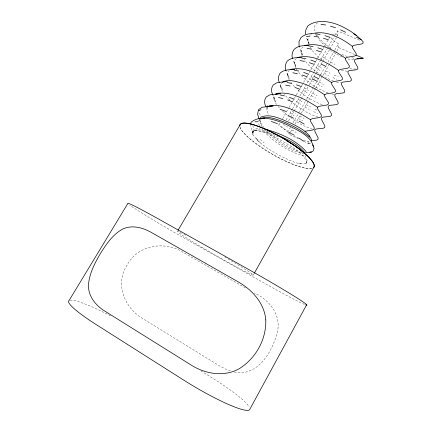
<?xml version="1.0" encoding="UTF-8"?>
<svg xmlns="http://www.w3.org/2000/svg" width="432" height="432" viewBox="0 0 432 432"><rect width="100%" height="100%" fill="white"/><g stroke="black" fill="none" stroke-linecap="round" stroke-linejoin="round"><path stroke-width="0.32" stroke-dasharray="2.16 1.62" d="M306.774 162.799L306.779 161.266C301.045 151.011 289.537 145.654 279.941 139.622C272.835 135.95 265.54 132.284 257.596 130.853C255.917 130.918 253.816 130.41 252.639 131.971L252.893 134.654C259.848 144.693 271.085 150.644 281.491 156.481C289.127 159.689 297.221 164.954 305.802 163.771L306.774 162.799L305.802 163.771M268.051 131.614L265.075 130.718L259.195 129.778L255.042 130.156L252.914 131.83L252.893 134.654L252.85 130.799L254.497 128.774L258.26 128.05L260.14 128.261M308.594 43.708L307.697 40.689L307.805 39.226L309.107 43.6M267.095 107.525L266.863 110.705L268.774 114.842M302.13 55.712L301.001 52.175L301.109 50.701L302.681 55.577L299.268 47.245M267.143 107.195L266.992 109.172L265.756 106.229M295.65 67.759L294.262 63.731L294.376 62.246L296.028 67.009L292.874 59.816M289.143 79.85L287.474 75.362L287.593 73.861L289.332 78.505L286.162 71.307M282.398 91.444L280.649 87.07L280.773 85.558L282.593 90.083L279.401 82.874M276.723 104.555L275.605 103.102L273.775 98.852L273.904 97.324L275.81 101.731L272.603 94.511M306.779 161.266L306.628 162.961L307.147 160.553L304.749 154.84L303.502 155.612C287.291 151.729 272.781 141.178 261.679 128.963M273.775 98.852L274.099 95.526M280.649 87.07L281.054 83.608L282.377 82.485M287.474 75.362L287.966 71.766L289.327 70.578M294.262 63.731L294.835 60.005L296.698 58.32M301.001 52.175L301.66 48.314L303.566 46.543M307.697 40.689L308.329 37.271M253.249 275.054L253.913 273.883M290.569 127.159L288.225 131.247A8.975 2.3 29.9 0 1 280.427 125.863A8.975 2.3 29.9 0 1 280.924 123.233M292.918 123.071L306.331 99.711M306.666 99.128L313.378 87.448M313.713 86.859L317.066 81.022M317.401 80.438L318.74 78.1M319.075 77.517L320.42 75.184M320.755 74.596L325.782 65.837M326.122 65.254L334.503 50.652M334.838 50.069L338.526 43.648A8.759 3.613 29.9 0 1 330.415 36.164M298.674 138.85L289.213 134.266L290.218 132.511M290.552 131.927L292.567 128.417M294.916 124.324L300.953 113.794M301.288 113.211L315.382 88.641M315.716 88.058L322.423 76.356M322.763 75.773L329.47 64.076M329.805 63.488L336.517 51.791M336.852 51.203L338.866 47.693L338.526 43.648M286.103 119.939L292.145 109.458M292.48 108.88L298.523 98.399M299.867 96.066L313.632 72.198M313.967 71.615L320.679 59.967M321.014 59.384L334.784 35.516M335.119 34.933L337.468 30.856L360.677 40.711M288.511 120.879L290.191 117.968M290.525 117.385L293.879 111.559M294.214 110.975L300.926 99.322M301.261 98.739L311.996 80.093M312.331 79.51L313.675 77.182M314.01 76.599L315.355 74.266M315.689 73.683L320.722 64.946M321.057 64.363L322.396 62.03M322.731 61.452L329.443 49.799M329.778 49.216L337.829 35.23L337.468 30.856M282.614 118.627L288.695 108.108M289.03 107.525L292.41 101.682M292.745 101.099L294.095 98.761M294.435 98.172L301.185 86.486M301.525 85.903L303.21 82.982M303.55 82.399L306.925 76.55M307.265 75.967L310.3 70.708M310.64 70.124L314.015 64.282M314.356 63.698L315.706 61.36M316.04 60.777L317.056 59.022M317.39 58.439L321.106 52.007M321.446 51.424L322.796 49.086M323.131 48.503L329.886 36.817M309.695 35.505L310.538 34.706M258.557 120.825L259.378 120.047M317.671 22.68L315.014 25.121L314.356 29.279L315.257 31.585M253.46 131.225L255.042 130.156M303.399 140.26L308.048 141.685L309.528 140.848M303.998 141.426L308.14 143.435L310.959 142.463M252.639 131.971L252.914 131.83M355.811 68.969L352.458 69.104L349.283 68.402M308.372 143.408L311.029 143.338L309.749 143.116M254.561 130.853C263.023 130.318 271.091 133.753 278.721 137.009M304.128 153.895C288.981 151.092 275.762 140.816 264.929 130.259M353.797 59.864L349.396 59.389L346.939 58.606M234.203 372.033C257.099 377.109 271.928 352.458 276.939 333.563C282.263 316.078 269.644 299.765 254.237 292.923M347.301 71.307L341.118 70.108M351.767 57.802L355.007 58.304M336.458 82.134L340.767 82.82M331.754 93.955L334.19 94.408M317.936 117.077C308.669 114.161 300.267 108.842 292.777 102.719M312.444 129.13C304.787 126.986 297.929 122.683 291.373 118.287M298.955 163.231L301.811 164.02M301.774 152.491C288.803 148.252 277.128 140.276 267.208 131.009M347.377 56.538L341.431 54.281M230.461 370.877L226.147 369.382L219.073 365.639L143.975 319.351C124.891 308.848 114.35 284.321 127.192 264.886C137.846 244.939 164.77 240.57 183.076 252.347L246.656 288.603M333.423 81.059L325.393 77.474M328.12 92.939C316.634 88.717 305.888 81.578 298.301 71.912M322.159 104.695C312.8 101.304 304.241 95.796 296.914 89.1M334.228 75.249L338.321 76.869M332.878 77.614L336.971 79.245M338.866 47.693L354.704 54.545M314.852 109.21L317.747 110.479M313.481 111.613L317.531 113.405M298.674 138.143L294.743 136.08M342.047 56.846L336.582 54.211L330.491 50.306M330.723 62.1L335.016 64.438M325.685 70.88L329.978 73.24M324.34 73.224L328.633 75.589M319.275 82.058L323.568 84.451M317.92 84.418L322.213 86.816M312.822 93.312L317.12 95.726M311.461 95.688L315.754 98.107M306.331 104.63L310.63 107.077M304.96 107.017L309.258 109.474M299.797 116.019L304.096 118.498M298.42 118.422L302.719 120.906M291.838 129.902L296.136 132.413M200.853 370.813L212.225 377.919A58.73 8.359 30.5 0 1 249.156 406.841M331.139 48.676L324.022 43.373L318.173 37.098M321.505 75.2C314.912 71.053 308.513 66.08 304.225 59.486M288.079 132.084L277.862 124.6M283.37 124.227L287.55 127.154M296.546 101.385L300.688 104.306M291.881 110.738L295.52 113.292M289.98 112.774L294.138 115.695M303.07 90.067L307.201 92.988M297.918 98.998L302.06 101.92M310.916 76.464L315.025 79.38M309.555 78.824L313.67 81.74M304.436 87.696L308.561 90.617M317.353 65.302L321.446 68.213M316.003 67.646L320.096 70.556M322.407 56.533L326.489 59.449M328.136 47.234L329.216 48.017M287.167 115.052L282.663 111.17M322.002 59.859L317.45 56.122L312.498 50.798L311.148 48.686M325.917 46.624L323.903 44.955L319.005 39.582L318.017 37.973M260.237 139.466L264.136 142.83M289.813 100.094L286.049 96.374L284.224 93.906M294.586 86.751L292.723 84.872L289.499 80.352M260.075 142.587L255.852 137.981L257.974 140.719M278.213 106.493L279.331 107.946M259.492 119.756L260.923 123.287L263.957 127.651M295.844 68.337L296.897 69.871M316.748 34.992L317.461 36.045M310.138 47.104L310.813 48.157M315.706 34.22L316.694 35.829M262.208 126.922L260.318 123.844L259.821 119.68L260.923 123.287M252.563 125.647L254.189 128.66M259.583 125.647L258.66 123.93L258.622 122.688M308.14 143.435L308.048 141.685M309.042 43.648L306.18 37.049M259.313 113.065L260.626 116.078M288.619 132.457L289.213 134.266M252.85 130.799L253.346 133.952L250.873 127.559L250.528 125.372M312.061 168.383A42.557 9.553 29.9 0 1 271.971 154.003A42.557 9.553 29.9 0 1 239.927 126.733M311.477 168.556A42.66 9.58 29.9 0 1 272.403 154.251A42.66 9.58 29.9 0 1 240.116 127.613M304.436 304.371A57.186 2.084 29.7 0 1 264.886 283.478L189.621 241.137A54.896 1.922 30 0 1 129.773 205.097M70.033 300.181A56.317 7.69 29.3 0 1 111.245 316.197M332.116 34.166A8.759 3.613 29.9 0 1 337.829 35.23M224.662 256.905A43.789 1.571 29.9 0 1 250.841 274.32A43.789 1.571 29.9 0 1 198.18 245.074A43.789 1.571 29.9 0 1 183.449 234.014M184.016 234.301A43.789 1.571 29.9 0 1 185.846 235.235"/><path stroke-width="0.65" d="M305.537 34.101L305.759 30.078L307.876 25.844C316.429 19.364 328.498 21.098 337.91 24.705C347.328 28.62 356.2 34.193 363.118 41.753L362.934 43.184L361.541 43.994L353.884 45.317L352.312 46.262L352.447 47.839L356.146 53.498L356.189 55.085L354.704 56.036L347.031 57.343L345.449 58.293L345.578 59.886L349.267 65.605L349.304 67.208L347.814 68.164L340.13 69.455L338.548 70.405L338.672 72.014L342.344 77.798L342.382 79.412L340.886 80.368L333.18 81.648L331.592 82.604L331.717 84.224L335.378 90.067L335.405 91.703L333.904 92.659L326.187 93.922L324.594 94.878L324.713 96.514L328.363 102.422L328.385 104.069L326.878 105.03L319.145 106.283L317.547 107.239L317.66 108.891L321.3 114.863L321.316 116.521L319.804 117.488L312.061 118.719L310.457 119.686L310.565 121.349L314.188 127.386L314.199 129.06L312.687 130.032L305.014 131.236M267.143 107.195L267.241 105.878L267.143 106.974M250.733 124.157L251.035 122.332C260.734 114.113 275.546 120.047 285.827 124.135C296.509 129.94 311.467 135.005 314.059 148.532L313.216 150.919L311.537 152.032L305.824 152.825L306.05 151.411C295.207 139.439 279.164 133.029 263.893 128.682M311.272 141.178L311.591 139.892C308.086 131.306 299.025 127.532 291.438 123.374C282.004 119.75 271.042 113.017 260.831 117.11L260.021 119.167M306.558 304.938L249.707 409.487A58.73 8.359 30.5 0 1 183.551 380.014L96.314 324.648A56.317 7.69 29.3 0 1 69.098 300.499L127.872 203.472A54.896 1.922 30 0 1 159.019 219.267L246.607 268.337A57.186 2.084 29.7 0 1 305.726 304.852M254.243 273.294L314.048 166.855M178.06 230.251L240.327 124.405M275.632 94.268L276.658 93.425C291.427 91.222 305.532 99.587 317.547 107.239M268.585 106.348L269.573 105.565C284.375 103.831 298.312 112.18 310.457 119.686M282.469 82.199C288.603 78.727 296.158 81.67 302.465 83.284C310.327 86.141 317.822 89.959 324.594 94.878M258.914 110.732L260.944 109.706M311.38 33.907C325.874 29.581 340.924 37.795 352.312 46.262M261.247 118.33C269.109 115.69 277.279 119.713 284.661 122.202C293.528 126.128 302.324 130.631 309.533 137.214L309.361 135.853M304.522 45.652C319.086 41.726 333.941 49.999 345.449 58.293M297.626 57.478C312.25 53.962 326.905 62.278 338.548 70.405M355.919 55.069L363.231 58.228L355.871 59.114L354.424 59.935L354.51 61.517L357.788 67.354L357.82 68.882L356.416 69.773L349.375 70.567L347.922 71.393L348.003 72.986L351.27 78.883L351.297 80.428L349.893 81.313L342.841 82.096L341.383 82.922L341.458 84.532L344.714 90.482L344.736 92.038L343.327 92.934L336.263 93.695L334.8 94.522L334.87 96.147L338.11 102.157L338.132 103.729L336.717 104.625L329.643 105.37L328.174 106.202L328.244 107.838L331.468 113.908L331.484 115.49L330.07 116.392L322.979 117.121L321.511 117.952L321.57 119.605L324.788 125.734L324.799 127.332L323.374 128.234L316.273 128.947L314.798 129.778L314.858 131.441L318.06 137.635L318.065 139.244L316.64 140.152L311.467 140.659M290.682 69.385C305.365 66.29 319.831 74.633 331.592 82.604M356.956 58.612L363.231 58.228M291.956 69.736L294.446 69.271C289.613 69.784 284.186 69.466 280.292 72.895C278.343 75.665 277.803 79.229 279.234 82.345M260.604 118.876L264.735 118.244M275.422 94.273L280.265 93.62L269.86 94.84L266.29 96.925C264.19 99.652 264.119 103.264 265.756 106.229M311.418 33.653C307.595 33.674 303.961 35.035 301.045 37.492L298.993 41.548L299.133 46.672M268.331 106.429L273.105 105.916L262.051 107.266L258.471 109.733L257.596 114.345L259.249 119.167M306.38 36.542L309.949 36.164M287.377 81.405L276.955 82.706L273.326 84.883C271.112 87.674 271.053 91.406 272.603 94.511M301.466 57.218C296.59 57.661 291.13 57.483 287.291 61.036C285.25 63.866 284.618 67.511 286 70.762M308.437 45.247C303.502 45.598 298.037 45.608 294.219 49.248C292.199 51.97 291.416 55.458 292.577 58.698M309.722 152.134L311.537 152.032M254.972 121.781L258.223 121.711M321.041 24.338L325.615 24.97M315.533 33.799L320.09 34.479M314.064 36.326L318.616 37.017M308.518 45.851L313.054 46.591M307.033 48.395L311.564 49.151M301.45 57.985L305.969 58.79M299.959 60.55L304.474 61.366M294.338 70.2L298.836 71.069M292.837 72.781L297.329 73.667M287.177 82.501L291.654 83.435M285.665 85.099L290.137 86.049M279.968 94.883L284.423 95.882M278.446 97.502L282.895 98.512M330.491 26.125L335.545 27.767M324.961 35.672L330.01 37.346M323.482 38.227L328.531 39.906M317.914 47.839L322.963 49.55M316.424 50.409L321.473 52.126M310.819 60.086L315.868 61.835M309.317 62.672L314.366 64.433M303.674 72.419L308.718 74.207M271.372 121.511L277.42 123.644M302.162 75.022L307.211 76.815M296.482 84.834L301.525 86.659M280.103 109.307L286.238 111.521M294.964 87.458L300.008 89.289M289.24 97.335L294.284 99.198M287.712 99.976L292.756 101.849M272.808 133.115C284.164 138.051 297.022 142.808 304.835 152.836M287.987 115.56L293.63 118.19M320.971 63.974L325.976 66.442M313.832 76.367L318.859 78.84M312.325 78.986L317.353 81.459M340.621 29.846L345.584 32.292M286.519 140.81C292.718 144.126 298.922 147.749 303.831 152.852M356.476 37.168L361.217 39.712M288.895 132.273L294.251 135.216M299.106 121.068L304.22 124.081M353.754 33.788L356.319 35.359M299.176 138.213L303.502 141.156M312.358 144.887L313.799 147.01M239.836 125.912A42.557 9.553 29.9 0 1 280.778 137.036A42.557 9.553 29.9 0 1 313.475 167.654M240.03 124.6A42.66 9.58 29.9 0 1 281.637 137.462A42.66 9.58 29.9 0 1 314.037 167.06M265.788 319.891C266.452 339.568 255.474 359.003 238.631 369.063C223.814 377.044 205.643 374.004 191.781 365.44L104.49 310.905C95.769 305.435 88.468 296.53 88.43 285.8C89.008 274.045 94.662 263.423 100.451 253.454C106.348 244.145 112.763 234.484 122.661 229.041C132.014 224.678 142.646 227.561 151.227 232.367L238.777 282.204C252.536 290.18 264.395 303.464 265.788 319.891"/></g></svg>
